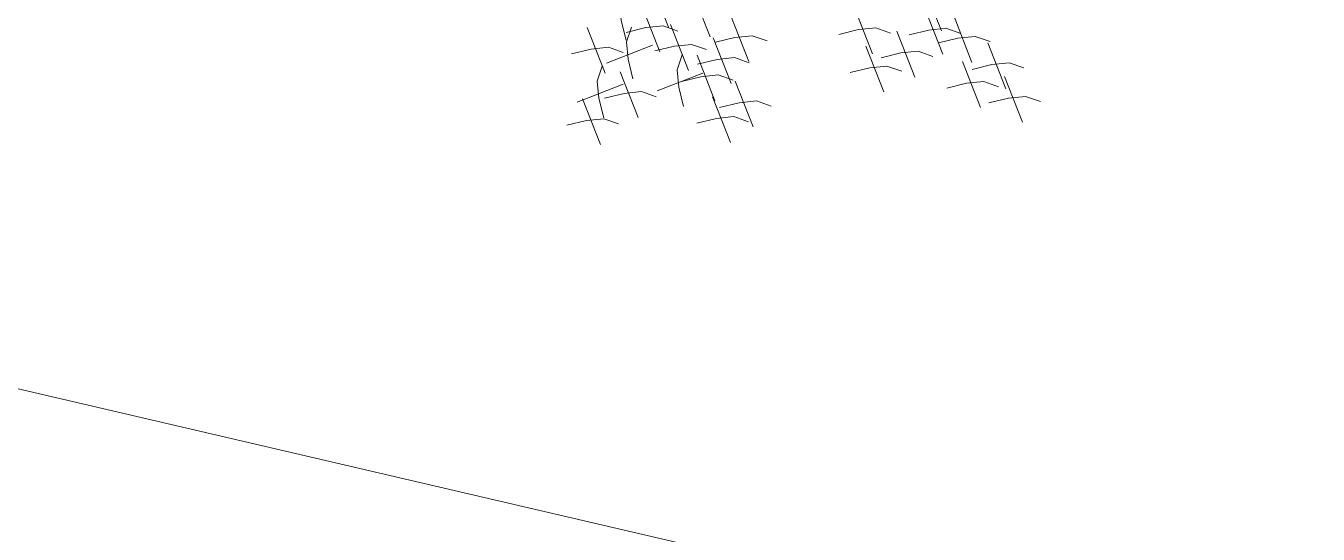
# Model space of a CAD drawing. Header units: millimetres. Extents: x 474016 to 477875, y 2288607 to 2292200.
# Drawn here: x 474139.36 to 474151.56, y 2288909.32 to 2288914.12 of the extents above; entities that cross this region are included whole.
import ezdxf

# ---------------------------------------------------------------- set-up
doc = ezdxf.new("R2010")
doc.units = ezdxf.units.MM
doc.header["$LTSCALE"] = 50
doc.layers.add('BANQUETA', color=251, linetype='Continuous', lineweight=5)
doc.layers.add('EXT', color=3, linetype='Continuous', lineweight=5)

# ---------------------------------------------------------------- blocks, each defined once
blk = doc.blocks.new('Plarbol-031')
for points in [[(1.652925, -1.1066), (1.875275, -1.2597)], [(1.8886, -1.155525), (2.11095, -1.3086)], [(1.898775, -1.32385), (1.9731, -1.2419), (2.04615, -1.180925), (2.129375, -1.1587)], [(2.12365, -1.1714), (2.345975, -1.3245)], [(2.133825, -1.339725), (2.20815, -1.2578), (2.2812, -1.1968), (2.3644, -1.174575)], [(1.730425, -1.20825), (1.952775, -1.361325)], [(1.7406, -1.376575), (1.814925, -1.294625), (1.887975, -1.23365), (1.9712, -1.211425)], [(2.30215, -1.273025), (2.5245, -1.426125)], [(2.312325, -1.441375), (2.38665, -1.359425), (2.4597, -1.29845), (2.542925, -1.2762)], [(2.066475, -1.334025), (2.288825, -1.487125)], [(2.07665, -1.50235), (2.150975, -1.420425), (2.224025, -1.359425), (2.307225, -1.3372)], [(1.674525, -1.398175), (1.896875, -1.551275)], [(1.6847, -1.566525), (1.759025, -1.484575), (1.832075, -1.4236), (1.9153, -1.40135)], [(1.410275, -1.422325), (1.6326, -1.575425)], [(1.420425, -1.59065), (1.49475, -1.508725), (1.5678, -1.447725), (1.651025, -1.4255)], [(1.5786, -1.56145), (1.80095, -1.714525)], [(1.588775, -1.729775), (1.6631, -1.647825), (1.73615, -1.58685), (1.819375, -1.564625)], [(0.87285, -1.837775), (1.095175, -1.990875)], [(0.883, -2.006125), (0.957325, -1.924175), (1.030375, -1.863175), (1.1136, -1.84095)], [(0.620025, -1.84475), (0.84235, -1.99785)], [(0.40085, -1.927975), (0.6232, -2.081075)], [(0.470725, -2.271025), (0.388775, -2.1967), (0.3278, -2.123625), (0.305575, -2.040425)], [(0.8595, -1.9915), (1.08185, -2.1446)], [(0.869675, -2.15985), (0.944, -2.0779), (1.01705, -2.016925), (1.10025, -1.994675)], [(0.4377, -2.066475), (0.660025, -2.21955)], [(0.44785, -2.2348), (0.522175, -2.15285), (0.59525, -2.091875), (0.67845, -2.06965)], [(0.62445, -2.063275), (0.8468, -2.216375)], [(0.634625, -2.231625), (0.70895, -2.149675), (0.782, -2.0887), (0.865225, -2.066475)], [(0.839175, -2.12045), (1.0615, -2.27355)], [(0.84935, -2.2888), (0.92365, -2.20685), (0.996725, -2.145875), (1.079925, -2.123625)], [(1.09265, -2.1211), (1.314975, -2.2742)], [(1.1028, -2.289425), (1.177125, -2.2075), (1.250175, -2.1465), (1.3334, -2.124275)], [(0.62065, -2.42475), (0.5387, -2.350425), (0.477725, -2.277375), (0.455475, -2.19415)], [(0.768025, -2.406325), (0.921125, -2.183975)], [(0.936375, -2.39615), (0.854425, -2.321825), (0.793425, -2.248775), (0.7712, -2.16555)], [(0.4523, -2.4349), (0.6054, -2.212575)], [(1.037375, -2.262125), (1.2597, -2.415225)], [(1.047525, -2.43045), (1.12185, -2.348525), (1.194925, -2.287525), (1.278125, -2.2653)], [(0.25475, -2.332), (0.477075, -2.4851)], [(0.2649, -2.50035), (0.339225, -2.4184), (0.412275, -2.3574), (0.4955, -2.335175)], [(0.4396, -2.702975), (0.5927, -2.48065)], [(0.60795, -2.692825), (0.526, -2.6185), (0.465, -2.54545), (0.442775, -2.462225)], [(0.54125, -2.432375), (0.763575, -2.585475)], [(0.5514, -2.6007), (0.625725, -2.51875), (0.698775, -2.457775), (0.782, -2.43555)], [(0.45295, -2.671225), (0.675275, -2.824325)], [(0.4631, -2.839575), (0.537425, -2.757625), (0.610475, -2.696625), (0.6937, -2.6744)]]:
    blk.add_lwpolyline(points)

msp = doc.modelspace()

# ---------------------------------------------------------------- linework, layer by layer
at = {"layer": 'BANQUETA'}
msp.add_lwpolyline([(474142.508, 2288807.157), (474164.774, 2288902.699, 0.414214), (474163.28, 2288905.1), (474041.542, 2288933.471)], format="xyb", dxfattribs=at)

# ---------------------------------------------------------------- block references
at = {"layer": 'EXT', "xscale": 1.719899999941791, "yscale": 1.719899999941791, "zscale": 1.719899999941791, "rotation": 325.9356466897348}
msp.add_blockref('Plarbol-031', (474146.544, 2288917.671), dxfattribs=at)

doc.saveas('drawing.dxf')
